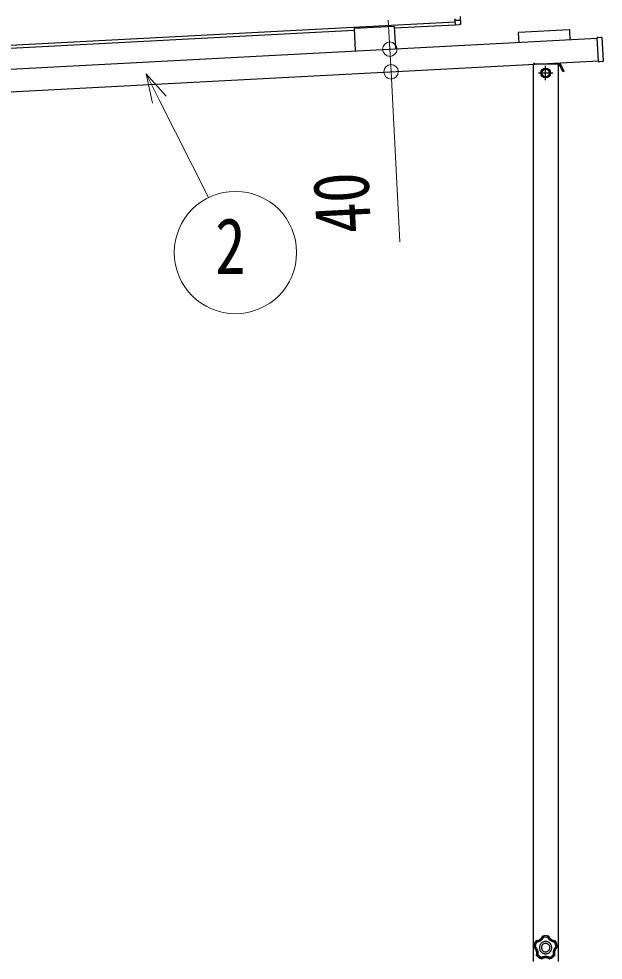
# Model space of a CAD drawing. Units: millimetres, scale not verified. Extents: x -12615 to 12615, y -8910 to 8910.
# Drawn here: x -970 to 62, y -3560 to -1898 of the extents above; entities that cross this region are included whole.
import ezdxf
from ezdxf.enums import TextEntityAlignment as Align

# ---------------------------------------------------------------- set-up
doc = ezdxf.new("R2010")
doc.units = ezdxf.units.MM
doc.header["$LTSCALE"] = 30
doc.layers.add('0-5_YKK_13', color=4, linetype='Continuous')
doc.layers.add('0-6_YKK_A1', color=4, linetype='Continuous')
doc.layers.add('0-7_YKK_D', color=6, linetype='Continuous', lineweight=18)
doc.styles.add('ＭＳ ゴシック', font='')
doc.styles.get('ＭＳ ゴシック').set_extended_font_data('MS Gothic')

msp = doc.modelspace()

# ---------------------------------------------------------------- linework, layer by layer
at = {"layer": '0-5_YKK_13'}
for p, q in [((-45.27, -3517.88), (-45.61, -3518.19)), ((-45.27, -3517.88), (-45.61, -3518.19)), ((-45.4, -3518.52), (-45.61, -3518.19)), ((-45.06, -3518.21), (-45.4, -3518.52)), ((-45.06, -3518.21), (-45.4, -3518.52)), ((-45.27, -3517.88), (-45.06, -3518.21)), ((-34.37, -3518.21), (-34.16, -3517.88)), ((-34.03, -3518.52), (-34.37, -3518.21)), ((-34.03, -3518.52), (-34.37, -3518.21)), ((-33.82, -3518.19), (-34.16, -3517.88)), ((-33.82, -3518.19), (-34.16, -3517.88)), ((-33.82, -3518.19), (-34.03, -3518.52)), ((-60.69, -3537.16), (-60.32, -3537.06)), ((-60.69, -3537.16), (-60.5, -3537.57)), ((-60.69, -3537.16), (-60.5, -3537.57)), ((-60.13, -3537.48), (-60.5, -3537.57)), ((-60.32, -3537.06), (-60.13, -3537.48)), ((-60.32, -3537.06), (-60.13, -3537.48)), ((-56.86, -3526.37), (-57.26, -3526.59)), ((-56.86, -3526.37), (-57.26, -3526.59)), ((-57.01, -3526.89), (-57.26, -3526.59)), ((-56.62, -3526.66), (-57.01, -3526.89)), ((-56.62, -3526.67), (-57.01, -3526.89)), ((-56.86, -3526.37), (-56.62, -3526.66)), ((-22.82, -3526.66), (-22.57, -3526.37)), ((-22.42, -3526.89), (-22.82, -3526.66)), ((-22.42, -3526.89), (-22.82, -3526.67)), ((-22.17, -3526.59), (-22.57, -3526.37)), ((-22.17, -3526.59), (-22.57, -3526.37)), ((-22.17, -3526.59), (-22.42, -3526.89)), ((-19.3, -3537.48), (-19.11, -3537.06)), ((-19.3, -3537.48), (-19.11, -3537.06)), ((-18.93, -3537.57), (-19.3, -3537.48)), ((-19.11, -3537.06), (-18.74, -3537.16)), ((-18.93, -3537.57), (-18.74, -3537.16)), ((-18.93, -3537.57), (-18.74, -3537.16)), ((-56.21, -3550.8), (-56.11, -3551.25)), ((-56.2, -3550.8), (-55.85, -3550.66)), ((-56.2, -3550.8), (-56.11, -3551.25)), ((-55.75, -3551.11), (-56.11, -3551.25)), ((-55.85, -3550.66), (-55.75, -3551.11)), ((-55.84, -3550.66), (-55.75, -3551.11)), ((-23.68, -3551.11), (-23.59, -3550.66)), ((-23.68, -3551.11), (-23.59, -3550.66)), ((-23.32, -3551.25), (-23.68, -3551.11)), ((-23.59, -3550.66), (-23.23, -3550.8)), ((-23.32, -3551.25), (-23.23, -3550.8)), ((-23.32, -3551.25), (-23.23, -3550.8)), ((-47.13, -3557.78), (-47.1, -3557.4)), ((-47.13, -3557.78), (-46.67, -3557.73)), ((-47.13, -3557.78), (-46.67, -3557.73)), ((-47.1, -3557.39), (-46.65, -3557.34)), ((-47.1, -3557.4), (-46.65, -3557.35)), ((-46.65, -3557.35), (-46.67, -3557.73)), ((-32.78, -3557.34), (-32.33, -3557.39)), ((-32.76, -3557.73), (-32.78, -3557.35)), ((-32.78, -3557.35), (-32.33, -3557.4)), ((-32.76, -3557.73), (-32.31, -3557.78)), ((-32.76, -3557.73), (-32.31, -3557.78)), ((-32.33, -3557.4), (-32.31, -3557.78))]:
    msp.add_line(p, q, dxfattribs=at)
for points in [[(-45.61, -3518.19), (-45.86, -3518.82), (-46.14, -3519.42), (-46.41, -3519.94), (-46.58, -3520.23), (-46.76, -3520.52), (-46.94, -3520.8), (-47.13, -3521.08), (-47.33, -3521.35), (-48.02, -3522.19), (-48.95, -3523.14), (-49.99, -3523.98), (-51.12, -3524.71), (-52.31, -3525.31), (-53.32, -3525.71), (-53.64, -3525.81), (-53.96, -3525.91), (-54.29, -3525.99), (-54.61, -3526.07), (-54.94, -3526.14), (-55.52, -3526.24), (-56.19, -3526.32), (-56.86, -3526.37)], [(-56.62, -3526.66), (-55.95, -3526.62), (-55.29, -3526.54), (-54.71, -3526.44), (-54.39, -3526.37), (-54.06, -3526.29), (-53.74, -3526.21), (-53.43, -3526.11), (-53.11, -3526.01), (-52.6, -3525.82), (-51.99, -3525.57), (-51.4, -3525.28), (-51.08, -3525.11), (-50.79, -3524.95), (-50.51, -3524.78), (-50.23, -3524.6), (-49.96, -3524.41), (-49.43, -3524.02), (-48.43, -3523.15), (-47.54, -3522.19), (-46.95, -3521.43), (-46.58, -3520.88), (-46.24, -3520.31), (-45.93, -3519.73), (-45.65, -3519.13), (-45.4, -3518.52)], [(-45.4, -3518.52), (-45.37, -3518.55), (-45.3, -3518.61), (-45.19, -3518.7), (-45.05, -3518.82), (-44.88, -3518.97), (-44.7, -3519.14), (-44.5, -3519.33), (-44.28, -3519.53), (-44.05, -3519.75), (-43.83, -3519.97), (-44.12, -3520.6), (-44.45, -3521.21), (-44.76, -3521.75), (-44.94, -3522.04), (-45.14, -3522.33), (-45.34, -3522.62), (-45.54, -3522.9), (-45.76, -3523.17), (-46.43, -3523.97), (-47.41, -3524.94), (-48.48, -3525.81), (-48.86, -3526.08), (-49.15, -3526.28), (-49.44, -3526.47), (-49.74, -3526.65), (-50.03, -3526.82), (-50.44, -3527.04), (-51.06, -3527.34), (-51.69, -3527.62), (-52.33, -3527.86), (-52.99, -3528.07), (-53.66, -3528.25), (-54.34, -3528.41), (-55.03, -3528.52), (-55.72, -3528.61)], [(-34.16, -3517.88), (-36.92, -3517.32), (-39.72, -3517.13), (-42.51, -3517.32), (-45.27, -3517.88)], [(-34.16, -3517.88), (-36.92, -3517.32), (-39.72, -3517.13), (-42.51, -3517.32), (-45.27, -3517.88)], [(-34.37, -3518.21), (-37.03, -3517.68), (-39.72, -3517.5), (-42.41, -3517.68), (-45.06, -3518.21)], [(-45.06, -3518.21), (-45.03, -3518.24), (-44.98, -3518.32), (-44.89, -3518.44), (-44.78, -3518.59), (-44.65, -3518.77), (-44.51, -3518.97), (-44.35, -3519.2), (-44.18, -3519.45), (-44, -3519.7), (-43.83, -3519.97)], [(-35.6, -3519.97), (-39.72, -3519.51), (-43.83, -3519.97)], [(-34.37, -3518.21), (-34.4, -3518.24), (-34.45, -3518.32), (-34.54, -3518.44), (-34.65, -3518.59), (-34.78, -3518.77), (-34.93, -3518.97), (-35.08, -3519.2), (-35.25, -3519.45), (-35.43, -3519.7), (-35.6, -3519.97)], [(-34.03, -3518.52), (-34.06, -3518.55), (-34.14, -3518.61), (-34.24, -3518.7), (-34.38, -3518.82), (-34.55, -3518.97), (-34.73, -3519.14), (-34.94, -3519.33), (-35.15, -3519.53), (-35.38, -3519.75), (-35.6, -3519.97)], [(-22.82, -3526.67), (-22.83, -3526.71), (-22.87, -3526.79), (-22.93, -3526.92), (-23, -3527.09), (-23.09, -3527.3), (-23.19, -3527.53), (-23.31, -3527.78), (-23.43, -3528.05), (-23.57, -3528.33), (-23.71, -3528.61), (-24.41, -3528.52), (-25.1, -3528.4), (-25.79, -3528.25), (-26.47, -3528.06), (-27.14, -3527.85), (-28.11, -3527.46), (-29.35, -3526.84), (-30.54, -3526.11), (-31.04, -3525.75), (-31.31, -3525.54), (-31.59, -3525.31), (-31.85, -3525.09), (-32.12, -3524.85), (-32.43, -3524.55), (-32.92, -3524.05), (-33.38, -3523.53), (-33.82, -3522.99), (-34.23, -3522.42), (-34.62, -3521.83), (-34.98, -3521.23), (-35.31, -3520.6), (-35.6, -3519.97)], [(-34.03, -3518.52), (-33.78, -3519.13), (-33.5, -3519.73), (-33.19, -3520.32), (-32.85, -3520.89), (-32.48, -3521.44), (-32.08, -3521.97), (-31.66, -3522.47), (-31.21, -3522.95), (-30.89, -3523.25), (-30.65, -3523.48), (-30.4, -3523.7), (-30.14, -3523.91), (-29.88, -3524.11), (-29.53, -3524.37), (-28.42, -3525.08), (-27.24, -3525.66), (-26.32, -3526.01), (-26, -3526.11), (-25.68, -3526.21), (-25.36, -3526.29), (-25.04, -3526.37), (-24.71, -3526.44), (-24.14, -3526.54), (-23.48, -3526.62), (-22.82, -3526.66)], [(-22.57, -3526.37), (-23.24, -3526.32), (-23.91, -3526.24), (-24.48, -3526.14), (-24.81, -3526.07), (-25.14, -3525.99), (-25.46, -3525.91), (-25.79, -3525.81), (-26.11, -3525.71), (-27.12, -3525.31), (-28.31, -3524.71), (-29.43, -3523.98), (-30.47, -3523.14), (-31.41, -3522.2), (-32.1, -3521.36), (-32.3, -3521.08), (-32.49, -3520.81), (-32.67, -3520.52), (-32.85, -3520.24), (-33.01, -3519.95), (-33.29, -3519.43), (-33.57, -3518.82), (-33.82, -3518.19)], [(-57.26, -3526.59), (-58.65, -3529.04), (-59.69, -3531.64), (-60.38, -3534.36), (-60.69, -3537.16)], [(-57.26, -3526.59), (-58.65, -3529.04), (-59.69, -3531.64), (-60.37, -3534.36), (-60.69, -3537.16)], [(-60.5, -3537.57), (-59.99, -3538.01), (-59.5, -3538.46), (-59.09, -3538.88), (-58.86, -3539.13), (-58.64, -3539.39), (-58.43, -3539.65), (-58.23, -3539.91), (-58.03, -3540.19), (-57.44, -3541.1), (-56.83, -3542.28), (-56.35, -3543.54), (-56.01, -3544.83), (-55.8, -3546.15), (-55.74, -3547.23), (-55.74, -3547.57), (-55.75, -3547.9), (-55.76, -3548.24), (-55.79, -3548.57), (-55.83, -3548.91), (-55.91, -3549.49), (-56.04, -3550.15), (-56.21, -3550.8)], [(-57.01, -3526.89), (-58.34, -3529.25), (-59.34, -3531.76), (-60, -3534.37), (-60.32, -3537.06)], [(-60.32, -3537.06), (-60.28, -3537.05), (-60.18, -3537.02), (-60.05, -3536.97), (-59.87, -3536.91), (-59.66, -3536.84), (-59.42, -3536.77), (-59.15, -3536.69), (-58.87, -3536.6), (-58.57, -3536.52), (-58.26, -3536.43)], [(-60.13, -3537.48), (-60.09, -3537.46), (-60.01, -3537.41), (-59.89, -3537.33), (-59.73, -3537.24), (-59.54, -3537.13), (-59.32, -3537), (-59.08, -3536.87), (-58.82, -3536.72), (-58.54, -3536.58), (-58.26, -3536.43), (-57.75, -3536.9), (-57.27, -3537.4), (-56.86, -3537.86), (-56.64, -3538.13), (-56.42, -3538.4), (-56.21, -3538.68), (-56.01, -3538.97), (-55.81, -3539.25), (-55.26, -3540.14), (-54.64, -3541.37), (-54.14, -3542.66), (-54, -3543.1), (-53.9, -3543.44), (-53.81, -3543.78), (-53.73, -3544.11), (-53.66, -3544.45), (-53.58, -3544.9), (-53.48, -3545.59), (-53.42, -3546.27), (-53.39, -3546.96), (-53.39, -3547.65), (-53.42, -3548.34), (-53.49, -3549.04), (-53.59, -3549.73), (-53.72, -3550.41)], [(-55.85, -3550.66), (-55.68, -3550.02), (-55.56, -3549.36), (-55.47, -3548.78), (-55.44, -3548.45), (-55.41, -3548.12), (-55.39, -3547.79), (-55.39, -3547.46), (-55.39, -3547.13), (-55.4, -3546.58), (-55.46, -3545.93), (-55.55, -3545.28), (-55.61, -3544.92), (-55.68, -3544.6), (-55.75, -3544.27), (-55.84, -3543.95), (-55.93, -3543.63), (-56.14, -3543.01), (-56.66, -3541.79), (-57.3, -3540.64), (-57.84, -3539.85), (-58.24, -3539.33), (-58.68, -3538.83), (-59.14, -3538.36), (-59.62, -3537.9), (-60.13, -3537.48)], [(-57.01, -3526.89), (-57.01, -3526.9), (-56.99, -3526.92), (-56.97, -3526.95), (-56.94, -3526.99), (-56.91, -3527.04), (-56.87, -3527.09), (-56.83, -3527.15), (-56.78, -3527.22), (-56.72, -3527.3), (-56.66, -3527.38), (-56.59, -3527.48), (-56.45, -3527.67), (-56.29, -3527.87), (-56.17, -3528.04), (-56.08, -3528.15), (-55.99, -3528.27), (-55.9, -3528.38), (-55.81, -3528.5), (-55.72, -3528.61), (-57.43, -3532.38), (-58.26, -3536.43)], [(-56.62, -3526.67), (-56.61, -3526.68), (-56.6, -3526.7), (-56.59, -3526.73), (-56.57, -3526.78), (-56.55, -3526.83), (-56.52, -3526.89), (-56.49, -3526.96), (-56.46, -3527.04), (-56.42, -3527.12), (-56.38, -3527.21), (-56.33, -3527.33), (-56.23, -3527.54), (-56.13, -3527.77), (-56.04, -3527.96), (-55.98, -3528.09), (-55.91, -3528.22), (-55.85, -3528.35), (-55.79, -3528.48), (-55.72, -3528.61)], [(-28.92, -3538.13), (-28.98, -3537.03), (-29.14, -3535.96), (-29.41, -3534.92), (-29.77, -3533.93), (-30.22, -3532.99), (-30.76, -3532.1), (-31.38, -3531.27), (-32.08, -3530.5), (-32.85, -3529.8), (-33.68, -3529.18), (-34.57, -3528.64), (-35.51, -3528.19), (-36.51, -3527.82), (-37.54, -3527.56), (-38.61, -3527.39), (-39.72, -3527.34), (-40.82, -3527.39), (-41.89, -3527.56), (-42.93, -3527.82), (-43.92, -3528.19), (-44.86, -3528.64), (-45.75, -3529.18), (-46.58, -3529.8), (-47.35, -3530.5), (-48.05, -3531.27), (-48.67, -3532.1), (-49.21, -3532.99), (-49.66, -3533.93), (-50.03, -3534.92), (-50.29, -3535.96), (-50.46, -3537.03), (-50.51, -3538.13), (-50.46, -3539.24), (-50.29, -3540.31), (-50.03, -3541.34), (-49.66, -3542.34), (-49.21, -3543.28), (-48.67, -3544.17), (-48.05, -3545)], [(-48.05, -3545), (-47.35, -3545.77), (-46.58, -3546.46), (-45.75, -3547.09), (-44.86, -3547.63), (-43.92, -3548.08), (-42.93, -3548.44), (-41.89, -3548.71), (-40.82, -3548.87), (-39.72, -3548.93), (-38.61, -3548.87), (-37.54, -3548.71), (-36.51, -3548.44), (-35.51, -3548.08), (-34.57, -3547.63), (-33.68, -3547.09), (-32.85, -3546.46), (-32.08, -3545.77), (-31.38, -3545), (-30.76, -3544.17), (-30.22, -3543.28), (-29.77, -3542.34), (-29.41, -3541.34), (-29.14, -3540.31), (-28.98, -3539.24), (-28.92, -3538.13)], [(-23.59, -3550.66), (-23.63, -3550.66), (-23.72, -3550.65), (-23.87, -3550.64), (-24.05, -3550.62), (-24.27, -3550.6), (-24.52, -3550.57), (-24.8, -3550.54), (-25.09, -3550.5), (-25.4, -3550.46), (-25.71, -3550.41), (-25.85, -3549.72), (-25.95, -3549.03), (-26.01, -3548.33), (-26.05, -3547.62), (-26.04, -3546.92), (-25.98, -3545.87), (-25.78, -3544.5), (-25.44, -3543.15), (-25.26, -3542.56), (-25.14, -3542.23), (-25.01, -3541.9), (-24.88, -3541.58), (-24.74, -3541.26), (-24.55, -3540.86), (-24.22, -3540.25), (-23.87, -3539.65), (-23.49, -3539.06), (-23.08, -3538.49), (-22.64, -3537.94), (-22.17, -3537.42), (-21.68, -3536.91), (-21.17, -3536.43)], [(-19.3, -3537.48), (-19.81, -3537.9), (-20.3, -3538.36), (-20.76, -3538.83), (-21.19, -3539.34), (-21.6, -3539.86), (-21.98, -3540.4), (-22.33, -3540.96), (-22.64, -3541.53), (-22.84, -3541.93), (-22.98, -3542.23), (-23.11, -3542.53), (-23.23, -3542.84), (-23.34, -3543.15), (-23.48, -3543.57), (-23.81, -3544.85), (-23.99, -3546.14), (-24.05, -3547.13), (-24.05, -3547.46), (-24.04, -3547.8), (-24.02, -3548.13), (-23.99, -3548.46), (-23.96, -3548.79), (-23.87, -3549.37), (-23.75, -3550.02), (-23.59, -3550.66)], [(-22.42, -3526.89), (-22.44, -3526.93), (-22.5, -3527.01), (-22.58, -3527.12), (-22.69, -3527.27), (-22.82, -3527.45), (-22.97, -3527.66), (-23.14, -3527.88), (-23.32, -3528.12), (-23.51, -3528.36), (-23.71, -3528.61)], [(-21.17, -3536.43), (-22, -3532.38), (-23.71, -3528.61)], [(-23.23, -3550.8), (-23.39, -3550.15), (-23.52, -3549.49), (-23.6, -3548.91), (-23.64, -3548.58), (-23.67, -3548.24), (-23.68, -3547.91), (-23.69, -3547.57), (-23.69, -3547.24), (-23.63, -3546.15), (-23.43, -3544.84), (-23.08, -3543.54), (-22.6, -3542.29), (-21.99, -3541.11), (-21.41, -3540.19), (-21.21, -3539.92), (-21, -3539.65), (-20.79, -3539.39), (-20.57, -3539.14), (-20.35, -3538.89), (-19.94, -3538.46), (-19.45, -3538.01), (-18.93, -3537.57)], [(-19.11, -3537.06), (-19.43, -3534.37), (-20.1, -3531.76), (-21.09, -3529.25), (-22.42, -3526.89)], [(-18.74, -3537.16), (-19.06, -3534.36), (-19.74, -3531.64), (-20.78, -3529.04), (-22.17, -3526.59)], [(-18.74, -3537.16), (-19.06, -3534.36), (-19.74, -3531.64), (-20.79, -3529.04), (-22.17, -3526.59)], [(-19.11, -3537.06), (-19.16, -3537.05), (-19.25, -3537.02), (-19.38, -3536.97), (-19.56, -3536.91), (-19.77, -3536.84), (-20.01, -3536.77), (-20.28, -3536.69), (-20.56, -3536.6), (-20.86, -3536.52), (-21.17, -3536.43)], [(-19.3, -3537.48), (-19.34, -3537.46), (-19.42, -3537.41), (-19.54, -3537.33), (-19.7, -3537.24), (-19.89, -3537.13), (-20.11, -3537), (-20.35, -3536.87), (-20.62, -3536.72), (-20.89, -3536.58), (-21.17, -3536.43)], [(-56.11, -3551.25), (-54.21, -3553.33), (-52.06, -3555.12), (-49.69, -3556.62), (-47.13, -3557.78)], [(-56.11, -3551.25), (-54.21, -3553.33), (-52.06, -3555.12), (-49.69, -3556.61), (-47.13, -3557.78)], [(-55.84, -3550.66), (-55.8, -3550.66), (-55.71, -3550.65), (-55.56, -3550.64), (-55.38, -3550.62), (-55.16, -3550.6), (-54.91, -3550.57), (-54.64, -3550.54), (-54.34, -3550.5), (-54.03, -3550.46), (-53.72, -3550.41)], [(-55.75, -3551.11), (-55.71, -3551.1), (-55.62, -3551.07), (-55.48, -3551.03), (-55.3, -3550.97), (-55.09, -3550.9), (-54.85, -3550.82), (-54.59, -3550.73), (-54.31, -3550.63), (-54.02, -3550.52), (-53.72, -3550.41)], [(-55.75, -3551.11), (-53.91, -3553.1), (-51.84, -3554.82), (-49.56, -3556.26), (-47.1, -3557.39)], [(-53.72, -3550.41), (-50.66, -3553.2), (-47.07, -3555.25)], [(-47.1, -3557.39), (-47.1, -3557.35), (-47.1, -3557.25), (-47.1, -3557.11), (-47.11, -3556.93), (-47.1, -3556.7), (-47.1, -3556.45), (-47.1, -3556.17), (-47.09, -3555.87), (-47.08, -3555.56), (-47.07, -3555.25)], [(-46.65, -3557.34), (-46.66, -3557.3), (-46.68, -3557.21), (-46.71, -3557.07), (-46.75, -3556.89), (-46.8, -3556.67), (-46.85, -3556.43), (-46.9, -3556.16), (-46.96, -3555.86), (-47.01, -3555.56), (-47.07, -3555.25), (-46.45, -3554.91), (-45.82, -3554.59), (-45.18, -3554.32), (-44.52, -3554.07), (-43.85, -3553.85), (-42.83, -3553.59), (-41.46, -3553.36), (-40.07, -3553.25), (-39.46, -3553.25), (-39.11, -3553.26), (-38.76, -3553.28), (-38.41, -3553.31), (-38.06, -3553.35), (-37.62, -3553.4), (-36.94, -3553.52), (-36.26, -3553.67), (-35.58, -3553.85), (-34.92, -3554.07), (-34.26, -3554.31), (-33.61, -3554.59), (-32.98, -3554.91), (-32.36, -3555.25)], [(-46.67, -3557.73), (-46.1, -3557.37), (-45.51, -3557.05), (-44.99, -3556.79), (-44.68, -3556.65), (-44.37, -3556.52), (-44.06, -3556.4), (-43.74, -3556.29), (-43.42, -3556.18), (-42.37, -3555.91), (-41.06, -3555.7), (-39.72, -3555.62), (-38.38, -3555.69), (-37.07, -3555.91), (-36.02, -3556.18), (-35.7, -3556.29), (-35.38, -3556.4), (-35.06, -3556.52), (-34.75, -3556.65), (-34.45, -3556.79), (-33.92, -3557.04), (-33.33, -3557.37), (-32.76, -3557.73)], [(-32.78, -3557.35), (-33.35, -3556.99), (-33.93, -3556.67), (-34.52, -3556.38), (-35.14, -3556.12), (-35.76, -3555.89), (-36.39, -3555.7), (-37.03, -3555.54), (-37.67, -3555.42), (-38.11, -3555.36), (-38.44, -3555.32), (-38.77, -3555.29), (-39.1, -3555.27), (-39.43, -3555.26), (-39.87, -3555.25), (-41.18, -3555.34), (-42.47, -3555.56), (-43.43, -3555.82), (-43.75, -3555.92), (-44.06, -3556.03), (-44.37, -3556.15), (-44.68, -3556.28), (-44.98, -3556.41), (-45.51, -3556.67), (-46.08, -3556.99), (-46.65, -3557.35)], [(-32.78, -3557.34), (-32.77, -3557.3), (-32.75, -3557.21), (-32.72, -3557.07), (-32.68, -3556.89), (-32.64, -3556.67), (-32.58, -3556.43), (-32.53, -3556.16), (-32.47, -3555.86), (-32.42, -3555.56), (-32.36, -3555.25)], [(-32.36, -3555.25), (-28.77, -3553.2), (-25.71, -3550.41)], [(-32.33, -3557.39), (-32.33, -3557.35), (-32.33, -3557.25), (-32.33, -3557.11), (-32.33, -3556.93), (-32.33, -3556.7), (-32.33, -3556.45), (-32.33, -3556.17), (-32.34, -3555.87), (-32.35, -3555.56), (-32.36, -3555.25)], [(-32.33, -3557.39), (-29.87, -3556.26), (-27.59, -3554.82), (-25.52, -3553.1), (-23.68, -3551.11)], [(-32.31, -3557.78), (-29.74, -3556.62), (-27.37, -3555.12), (-25.22, -3553.33), (-23.32, -3551.25)], [(-32.31, -3557.78), (-29.74, -3556.61), (-27.37, -3555.12), (-25.22, -3553.33), (-23.32, -3551.25)], [(-23.68, -3551.11), (-23.72, -3551.1), (-23.81, -3551.07), (-23.95, -3551.03), (-24.13, -3550.97), (-24.34, -3550.9), (-24.58, -3550.82), (-24.84, -3550.73), (-25.12, -3550.63), (-25.41, -3550.52), (-25.71, -3550.41)]]:
    msp.add_lwpolyline(points, dxfattribs=at)
msp.add_lwpolyline([(-32.21, -3538.13), (-32.37, -3536.62), (-32.8, -3535.21), (-33.49, -3533.94), (-34.41, -3532.83), (-35.52, -3531.91), (-36.8, -3531.22), (-38.2, -3530.78), (-39.72, -3530.63), (-41.23, -3530.78), (-42.64, -3531.22), (-43.91, -3531.91), (-45.02, -3532.83), (-45.94, -3533.94), (-46.63, -3535.21), (-47.07, -3536.62), (-47.22, -3538.13), (-47.07, -3539.65), (-46.63, -3541.05), (-45.94, -3542.33), (-45.02, -3543.44), (-43.91, -3544.35), (-42.64, -3545.05), (-41.23, -3545.48), (-39.72, -3545.64), (-38.2, -3545.48), (-36.8, -3545.05), (-35.52, -3544.35), (-34.41, -3543.44), (-33.49, -3542.33), (-32.8, -3541.05), (-32.37, -3539.65)], close=True, dxfattribs=at)
at = {"layer": '0-6_YKK_A1'}
for p, q in [((-190.62, -1894.09), (-190.3, -1900.17)), ((-1551.72, -1974.81), (-199.62, -1903.95)), ((-306.71, -1914.57), (-199.36, -1908.94)), ((-199.91, -1898.48), (-199.82, -1900.09)), ((-199.77, -1901.02), (-199.82, -1900.09)), ((-199.77, -1901.02), (-192.14, -1901.09)), ((-199.75, -1901.52), (-199.77, -1901.02)), ((-199.75, -1901.52), (-199.36, -1908.94)), ((-199.36, -1908.94), (-191.74, -1908.54)), ((-192.14, -1901.09), (-190.72, -1901.1)), ((-190.3, -1900.17), (-190.23, -1901.57)), ((-1126.78, -1957.55), (-377.61, -1918.28)), ((-306.84, -1912.07), (-377.74, -1915.79)), ((-377.74, -1915.79), (-375.68, -1955.23)), ((-306.84, -1912.07), (-304.77, -1951.52)), ((-87.95, -1923.63), (-87.09, -1940.11)), ((1.87, -1917.92), (-87.01, -1922.58)), ((3.79, -1935.35), (2.92, -1918.87)), ((-1554.07, -2016.99), (51.53, -1932.85)), ((46.36, -1933.12), (51.53, -1932.85)), ((52.65, -1931.41), (51.45, -1931.47)), ((51.47, -1931.82), (51.45, -1931.47)), ((51.45, -1931.47), (51.45, -1931.47)), ((51.5, -1932.32), (51.47, -1931.82)), ((53.65, -1973.34), (51.5, -1932.32)), ((52.65, -1931.41), (52.65, -1931.41)), ((53.25, -1931.27), (59.14, -1930.96)), ((59.66, -1931.43), (61.86, -1973.37)), ((-1551.97, -2056.94), (53.62, -1972.79)), ((-60.22, -1978.13), (-60.22, -1976.13)), ((-19.22, -1978.13), (-19.22, -1976.13)), ((-7.19, -1991.08), (-13.82, -1976.87)), ((53.67, -1973.84), (53.65, -1973.34)), ((53.67, -1973.84), (53.69, -1974.19)), ((53.69, -1974.19), (54.89, -1974.13)), ((53.69, -1974.19), (53.69, -1974.19)), ((54.89, -1974.13), (54.89, -1974.13)), ((61.39, -1973.9), (55.5, -1974.21)), ((-61.72, -1978.13), (-61.72, -3562.72)), ((-39.72, -2006.64), (-39.72, -1981.63)), ((-19.22, -1977.63), (-16.53, -1977.63)), ((-11.57, -1987.6), (-9.3, -1986.55)), ((-27.21, -1994.13), (-52.22, -1994.13))]:
    msp.add_line(p, q, dxfattribs=at)
for points in [[(-190.23, -1901.57), (-189.87, -1908.45), (-191.74, -1908.54)], [(-61.72, -1978.13), (-17.72, -1978.13), (-17.72, -3562.72)], [(-7.19, -1991.08), (-9.45, -1992.13), (-16.08, -1977.92)]]:
    msp.add_lwpolyline(points, dxfattribs=at)
msp.add_lwpolyline([(-39.72, -1986.63), (-33.22, -1990.38), (-33.22, -1997.89), (-39.72, -2001.64), (-46.22, -1997.89), (-46.22, -1990.38)], close=True, dxfattribs=at)
for radius in [8.5, 7.7, 6.5]:
    msp.add_circle((-39.72, -1994.13), radius, dxfattribs=at)
for centre, radius, start, end in [((-190.73, -1901.6), 0.5, 3, 89.5), ((52.69, -1928.54), 2.86, 272.73957, 279.49104), ((-16.53, -1978.13), 3, 25, 41.81032), ((55.21, -1978.4), 4.28, 87.31821, 94.21342), ((-16.53, -1978.13), 0.5, 25, 90)]:
    msp.add_arc(centre, radius, start, end, dxfattribs=at)
for centre, major_axis, ratio, start_param, end_param in [((-86.95, -1923.58), (0.746, -0.672), 0.99628, 2.358058, 3.9251274), ((1.92, -1918.92), (-0.672, -0.746), 0.99628, 2.358058, 3.9251274), ((52.65, -1931.37), (0.599, 0.031), 0.061163, 4.712389, 5.0226887), ((53.26, -1931.57), (0.016, -0.3), 0.998135, 3.1415927, 3.9550709), ((59.16, -1931.46), (0.336, 0.373), 0.99628, 5.4996506, 7.06672), ((55.48, -1973.91), (0.016, -0.3), 0.998135, 5.4698366, 6.2831853), ((61.36, -1973.4), (0.373, -0.336), 0.99628, 5.4996506, 7.06672)]:
    msp.add_ellipse(centre, major_axis=major_axis, ratio=ratio, start_param=start_param, end_param=end_param, dxfattribs=at)
at = {"layer": '0-7_YKK_D'}
for p, q in [((-314.69, -1952.04), (-317.36, -1901.11)), ((-314.69, -1952.04), (-312.6, -1991.98)), ((-312.6, -1991.98), (-296.87, -2291.97))]:
    msp.add_line(p, q, dxfattribs=at)
for points in [[(-733.87, -2047.47), (-744.6, -1995.77), (-709.46, -2035.18)], [(-744.6, -1995.77), (-721.67, -2041.33), (-634.71, -2214.06)]]:
    msp.add_lwpolyline(points, dxfattribs=at)
for centre, radius in [((-314.69, -1952.04), 12.75), ((-312.6, -1991.98), 12.75), ((-587.2, -2311.05), 108)]:
    msp.add_circle(centre, radius, dxfattribs=at)

# ---------------------------------------------------------------- texts
at = {"layer": '0-7_YKK_D', "style": 'ＭＳ ゴシック', "width": 0.8}
msp.add_text('40', height=98.97, rotation=93, dxfattribs=at).set_placement((-317.89, -2273.05), align=Align.BOTTOM_LEFT)
msp.add_text('2', height=98.97, dxfattribs=at).set_placement((-623.2, -2378.55), align=Align.BOTTOM_LEFT)

doc.saveas('drawing.dxf')
